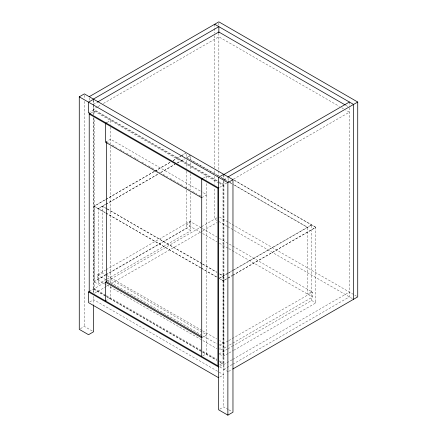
<?xml version="1.0" encoding="UTF-8"?>
<svg xmlns="http://www.w3.org/2000/svg" width="437" height="437" viewBox="0 0 437 437"><rect width="100%" height="100%" fill="white"/><g stroke="black" fill="none" stroke-linecap="round" stroke-linejoin="round"><path stroke-width="0.33" stroke-dasharray="2.19 1.64" d="M93.392 104.438L97.511 102.056M97.511 106.868L93.392 109.25L219.216 181.89M98.101 106.53L101.045 104.831M103.405 103.471L218.85 36.817L339.352 106.393M88.531 112.855L93.622 109.916L217.795 181.606M90.923 113.079L94.316 111.118L218.964 183.087M107.125 122.436L110.517 120.475L110.517 124.572M105.426 142.123L110.517 139.185L202.085 192.051M106.508 279.418L98.254 284.187L94.086 281.778L94.086 206.138L105.29 199.671M105.88 199.327L154.239 171.408M154.829 171.069L170.162 162.214M173.107 160.516L180.776 156.085M181.366 155.747L185.496 153.365M105.29 199.829L94.086 206.297L105.322 212.786M105.88 199.49L154.239 171.572M154.829 171.228L170.162 162.378M173.107 160.674L180.776 156.249M181.366 155.905L185.496 153.524M105.328 204.456L98.254 208.542L98.254 284.187M105.918 204.117L158.402 173.817M160.761 172.451L174.915 164.279M177.275 162.919L184.354 158.833M189.8 155.692L186.675 157.495L218.5 175.871M98.254 208.706L105.328 204.62M105.918 204.276L158.402 173.975M160.761 172.615L174.915 164.443M177.275 163.077L184.354 158.997M190.838 155.25L186.675 157.653L218.5 176.029M203.418 178.028L206.81 176.067L206.81 180.164M223.941 179.809L228.065 177.427M226.885 182.923L223.941 184.622L219.806 182.234M233.363 179.181L349.398 112.189L345.853 110.146M201.719 197.721L206.81 194.776L202.675 192.389M219.62 187.386L223.706 185.02L218.385 181.95M106.175 284.749L97.325 279.642L97.325 274.829L105.579 270.061M106.169 269.722L189.915 221.373L217.047 237.04M98.254 275.365L102.416 272.956L106.546 275.343M190.838 221.909L186.675 224.312L202.298 233.336M97.325 279.642L105.579 274.873M106.169 274.534L189.915 226.186L189.915 221.373M94.086 281.778L105.29 275.31M105.88 274.971L186.675 228.322L190.838 230.731L190.838 192.651M107.098 279.079L190.838 230.731M89.224 291.534L105.17 282.329M107.393 281.046L201.178 226.901M201.725 226.585L217.08 217.719M94.567 293.26L108.704 285.099M111.648 283.4L202.353 231.031M202.943 230.687L217.08 222.526M89.661 301.972L93.622 299.684L217.795 371.379M105.426 300.891L110.517 297.947L110.517 285.924M80.403 328.7L84.363 326.412L93.622 331.759M227.333 273.535L219.079 278.303L223.247 280.707L227.371 278.325M227.923 273.196L232.052 270.814M232.642 270.47L311.668 224.847L311.668 300.487L232.642 346.109M219.598 278.161L228.513 273.016M229.103 272.677L233.232 270.29M233.822 269.951L311.668 225.006M227.961 277.987L232.091 275.6M232.681 275.261L315.831 227.251L315.831 302.896L233.861 350.217M227.371 278.484L223.247 280.871L219.598 278.762M227.961 278.145L232.091 275.763M232.681 275.419L315.831 227.415L233.866 180.088M201.719 337.774L206.81 334.835L202.675 332.448M219.079 345.121L223.247 342.717L219.707 340.674M311.668 291.67L307.501 294.074L307.501 227.251L233.822 184.714M228.261 340.893L220.002 345.656L220.002 350.469L228.261 345.7M228.851 340.549L312.592 292.2L312.592 297.013L228.851 345.361M202.85 355.827L206.81 353.544L206.81 182.748M219.079 353.943L227.333 349.174M227.923 348.835L232.052 346.454M219.598 354.243L223.247 356.346L228.551 353.282M229.141 352.943L233.271 350.561M219.62 364.857L223.012 362.896L223.012 185.425L219.543 183.42M219.745 366.386L223.706 364.097L219.571 361.71M232.184 359.738L223.941 364.502L219.806 362.115M232.774 359.4L349.398 292.069M232.184 364.551L223.941 369.314L223.941 179.913M232.774 364.212L349.398 296.881L349.398 106.803M228.693 371.379L232.227 369.336M219.745 377.076L223.706 374.793L218.385 371.718M219.745 409.152L223.706 406.863L228.338 409.535M345.853 105.333L348.213 106.699M341.718 107.753L343.487 108.78M233.866 179.929L315.831 227.251M220.86 177.231L229.108 181.994M229.698 182.333L233.238 184.376M221.45 177.733L229.108 182.153M229.698 182.497L233.238 184.54M233.822 184.878L307.501 227.415M106.355 141.588L109.895 143.636M112.26 145.002L116.395 147.389M119.94 149.432L124.075 151.825M126.44 153.185L131.755 156.255M134.115 157.62L138.25 160.008M141.796 162.056L145.931 164.443M148.296 165.803L153.611 168.873M155.976 170.239L160.111 172.626M163.067 174.33L167.792 177.061M170.151 178.427L176.652 182.174M177.242 182.519L182.557 185.588M184.922 186.954L189.647 189.68M192.602 191.384L196.737 193.771M199.097 195.137L202.052 196.841M219.44 217.036L228.305 222.154M228.89 222.493L354.183 294.833M354.773 295.172L356.548 296.199M217.047 220.467L214.682 219.101L214.682 187.763M218.85 221.51L227.12 226.284M227.682 226.606L353.56 299.285M219.401 238.4L312.592 292.2M202.588 233.5L217.047 241.847M219.401 243.212L228.518 248.473M228.841 248.658L312.592 297.013M311.668 300.487L315.831 302.896M106.546 208.52L102.416 206.138L102.416 272.956M107.131 208.859L202.025 263.648M202.615 263.986L216.763 272.153M219.707 273.857L223.247 275.9L223.247 356.346M102.416 206.297L106.546 208.678M107.131 209.023L202.025 263.806M202.615 264.15L216.763 272.317M219.707 274.015L223.247 276.058M94.086 206.138L105.322 212.628M105.912 212.966L200.807 267.755M201.397 268.094L216.719 276.943M105.912 213.13L200.807 267.914M201.397 268.252L216.719 277.102M107.131 275.681L202.025 330.465M202.615 330.809L216.763 338.975M110.517 279.238L202.085 332.104M97.325 274.829L217.058 343.957M106.765 285.088L202.309 340.254M202.899 340.592L217.058 348.764M105.891 295.275L94.316 288.595L94.316 117.946M106.47 295.609L202.085 350.813M202.675 351.157L216.648 359.219M219.543 360.891L223.012 362.896M93.622 288.994L106.038 296.166M106.628 296.505L216.61 360.001M93.392 289.13L105.798 296.291M106.388 296.63L202.085 351.883M202.675 352.222L216.85 360.41M219.806 366.922L228.109 371.718M228.917 409.873L231.812 411.539M349.398 102.034L349.398 106.12M228.109 178.23L228.109 181.639M223.941 174.467L223.941 179.236M223.706 175.013L223.706 180.47M223.706 181.147L223.706 406.863M218.85 23.21L218.85 25.259M218.85 33.212L218.85 170.414M218.85 171.053L218.85 175.86M214.682 24.253L214.682 27.662M214.682 28.345L214.682 33.114M214.682 35.839L214.682 168.005M214.682 170.73L214.682 173.456M214.682 176.182L214.682 184.359M190.838 156.61L190.838 160.013M190.838 162.728L190.838 170.894M190.838 173.609L190.838 189.937M186.675 154.201L186.675 157.604M186.675 160.324L186.675 168.54M186.675 171.206L186.675 189.565M186.675 190.242L186.675 228.322M110.517 127.156L110.517 143.942M110.517 146.411L110.517 283.247M94.316 111.118L94.316 114.532M93.622 99.893L93.622 105.366M93.622 105.907L93.622 114.909M93.622 118.318L93.622 293.003M93.622 296.302L93.622 304.485M93.392 100.455L93.392 103.864M93.392 104.541L93.392 114.079M93.392 117.487L93.392 292.735M89.224 98.052L89.224 100.778M84.363 95.244L84.363 98.653M84.363 101.384L84.363 326.412"/><path stroke-width="0.66" d="M93.622 305.163L93.622 331.759L88.531 334.698L79.272 329.356L79.272 96.823L84.363 93.879L232.965 179.678L232.965 412.211L227.874 415.15L218.615 409.802L218.615 177.269L223.706 174.33M89.224 96.686L218.85 21.85L357.728 102.034L357.728 296.881L232.817 368.997M93.392 99.095L218.85 26.662L218.85 32.791M93.622 99.226L88.531 102.165L88.531 112.855L218.615 187.965M97.511 102.056L218.85 32.005L345.263 104.989M89.224 114.062L217.921 188.363L217.921 365.835L89.224 291.534L89.224 114.062L90.355 113.407M106.557 122.764L105.426 123.414L105.426 142.123L201.719 197.721M202.85 178.356L201.719 179.006L201.719 356.483M223.941 174.467L349.398 102.034M228.109 176.87L357.728 102.034M79.272 96.823L227.874 182.617L232.965 179.678M218.615 377.732L88.531 302.628L88.531 291.938L89.661 291.282M105.426 300.891L105.426 282.182L106.557 281.526M214.682 24.253L353.56 104.438L353.56 299.285M202.052 336.9L106.355 281.647L106.355 142.271M105.426 282.182L201.719 337.774M88.531 291.938L218.615 367.042M227.874 182.617L227.874 415.15"/></g></svg>
